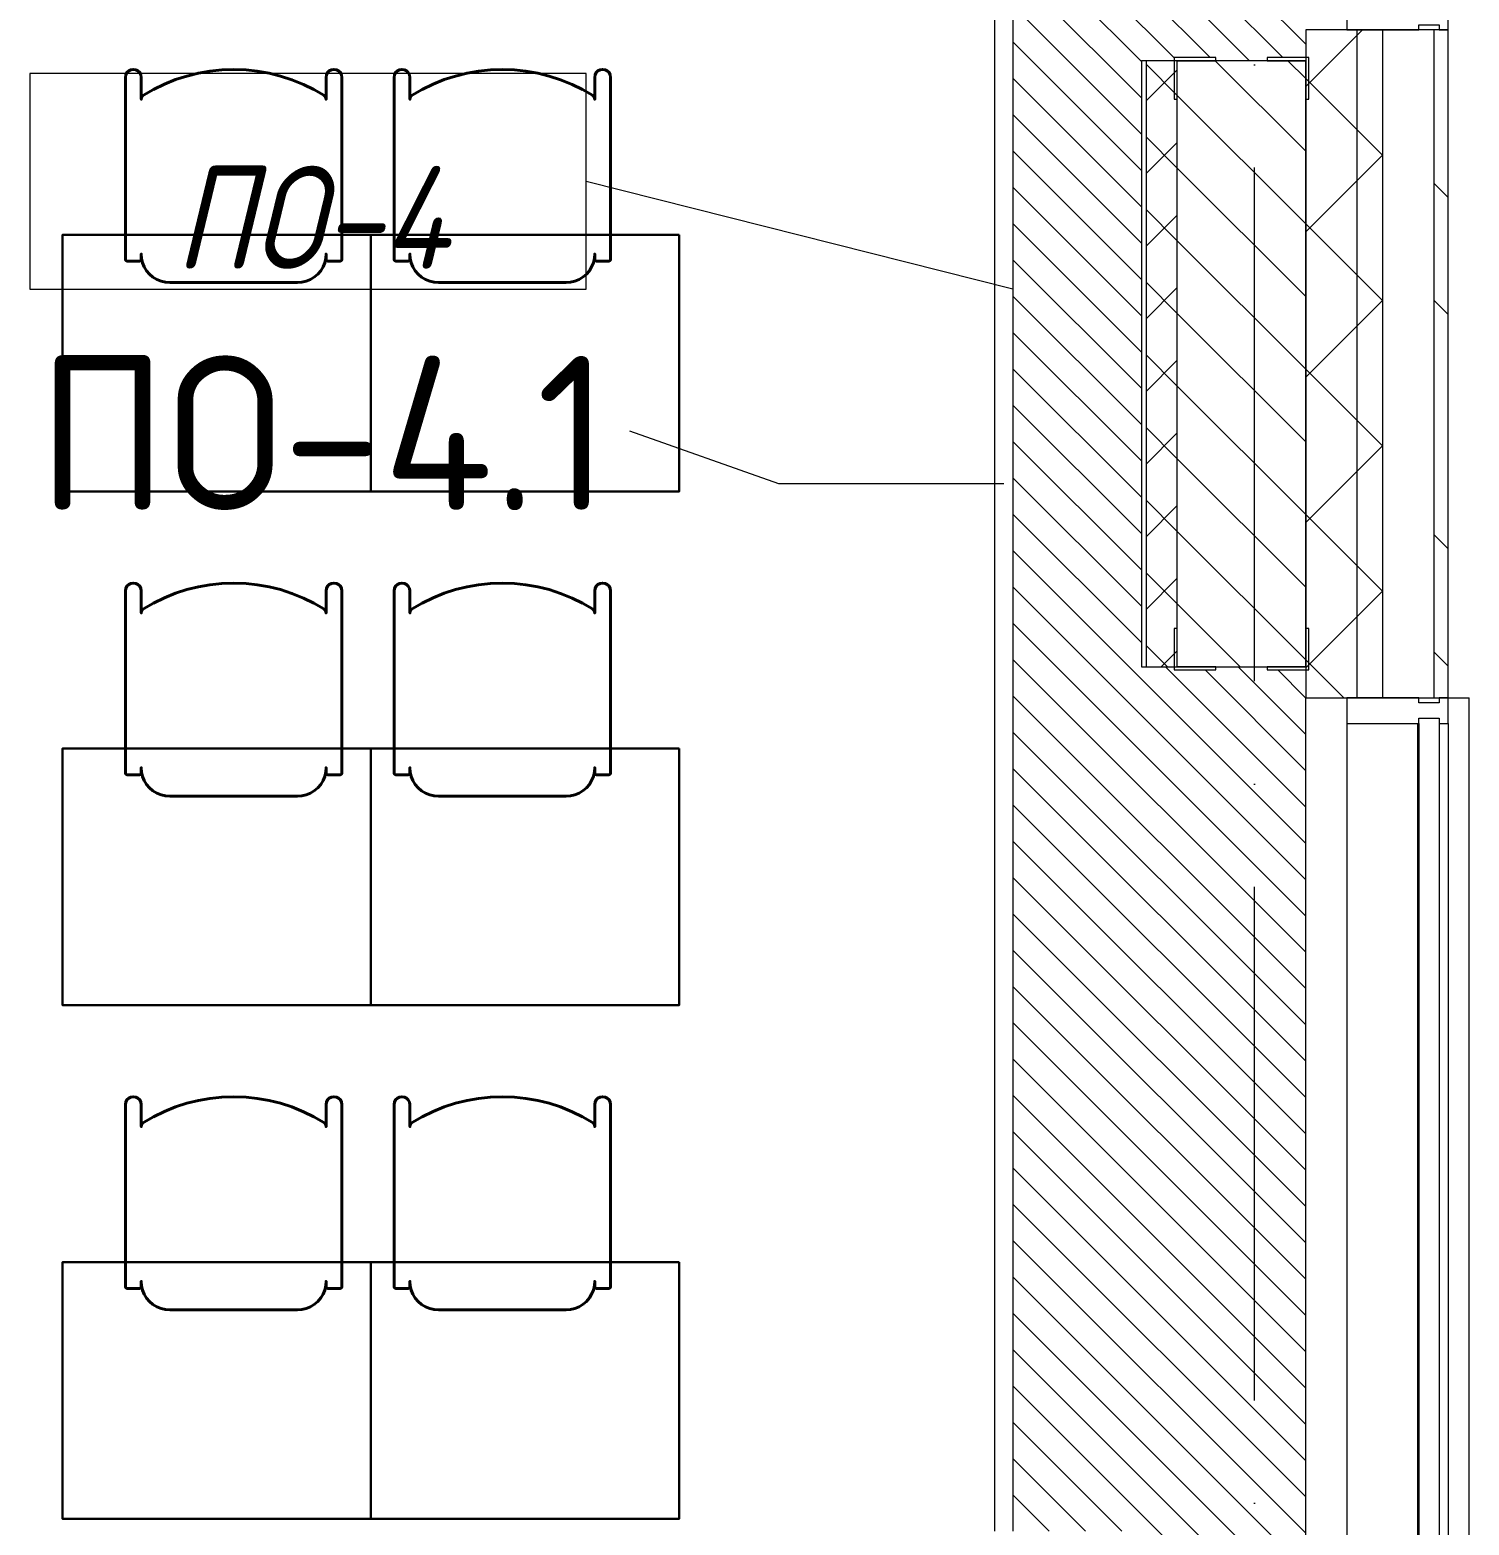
# Model space of a CAD drawing. Header units: millimetres. Extents: x -6467 to 105918, y -7090 to 92481.
# Drawn here: x 98766 to 101568, y 28870 to 31781 of the extents above; entities that cross this region are included whole.
import ezdxf

# ---------------------------------------------------------------- set-up
doc = ezdxf.new("R2010")
doc.units = ezdxf.units.MM
doc.linetypes.add('50_200_ШТРИХ_1Т_ш5_п1_п1_', pattern=[1400, 1000, -200, 0, -200])
for name, color, linetype, lineweight in [('A-FLOR', 7, 'Continuous', 9), ('A-FLOR-IDEN', 7, 'Continuous', 9), ('A-GLAZ', 7, 'Continuous', 5), ('A-GLAZ-CWMG', 7, 'Continuous', 9), ('A-GLAZ-CWMG-1', 7, 'Continuous', 20), ('A-WALL', 7, 'Continuous', 5), ('A-WALL-FNSH-1', 7, 'Continuous', 5), ('A-WALL-IDEN', 7, 'Continuous', 9), ('I-WALL', 7, 'Continuous', 5)]:
    doc.layers.add(name, color=color, linetype=linetype, lineweight=lineweight)
for name, color, linetype, lineweight, true_color in [('A-FLOR-PATT-1', 7, 'Continuous', 5, 0xd61c12), ('A-GENM-1', 7, 'Continuous', 9, 0xaaaaaa), ('A-GENM-2', 7, 'Continuous', 20, 0xaaaaaa), ('A-WALL-3', 7, 'Continuous', 5, 0x787878), ('мебель 2 этаж-1', 7, 'Continuous', 40, 0xaaaaaa), ('Оси-3', 7, '50_200_ШТРИХ_1Т_ш5_п1_п1_', 9, 0xaaaaaa), ('ТХ_функционал-2', 7, 'Continuous', 40, 0xaaaaaa), ('ТХ_функционал-9', 7, 'Continuous', 30, 0xaaaaaa)]:
    doc.layers.add(name, color=color, linetype=linetype, lineweight=lineweight, true_color=true_color)
doc.styles.add('GOST Common', font='GOST_Common.ttf', dxfattribs={"height": 300})
doc.styles.add('GOST Common_I', font='GOST_Common Italic.ttf', dxfattribs={"width": 0.9, "height": 200})
pattern_1 = [(45, (0, 0), (-141.42136, 141.42136), []), (135, (0, 0), (-141.42136, -141.42136), [])]

# ---------------------------------------------------------------- blocks, each defined once
blk = doc.blocks.new('Прямоугольный импост - Импост структурный с накладкой - 180мм-22437098-АИ_План этажа Радиаторы_2')
at = {"layer": 'A-GLAZ-CWMG-1'}
for p, q in [((-50, 0), (-50, 17)), ((-50, 17), (0, 17)), ((-40, 0), (-50, 0)), ((-40, -40), (-40, 0)), ((0, 0), (-10, 0)), ((-10, 0), (-10, -40)), ((0, 17), (0, 0)), ((-50, -180), (-50, -40)), ((-50, -40), (-40, -40)), ((-10, -40), (0, -40)), ((0, -40), (0, -180)), ((0, -180), (-50, -180))]:
    blk.add_line(p, q, dxfattribs=at)
blk = doc.blocks.new('Прямоугольный импост - Импост структурный с накладкой - 180мм-22437089-АИ_План этажа Радиаторы_2')
at = {"layer": 'A-GLAZ-CWMG'}
for p, q in [((47650, 55111), (46050, 55111)), ((47650, 54931), (46050, 54931)), ((47650, 54914), (46050, 54914))]:
    blk.add_line(p, q, dxfattribs=at)
blk = doc.blocks.new('Прямоугольный импост - Импост структурный с накладкой - 180мм-22437157-АИ_План этажа Радиаторы_2')
at = {"layer": 'A-GLAZ-CWMG-1'}
for p, q in [((0, 17), (-50, 17)), ((-50, 17), (-50, 0)), ((-50, 0), (-40, 0)), ((-40, 0), (-40, -40)), ((-10, -40), (-10, 0)), ((-10, 0), (0, 0)), ((0, 0), (0, 17)), ((-40, -40), (-50, -40)), ((-50, -40), (-50, -180)), ((0, -40), (-10, -40)), ((0, -180), (0, -40)), ((-50, -180), (0, -180))]:
    blk.add_line(p, q, dxfattribs=at)
blk = doc.blocks.new('Фахверк _газобетон торцы_425 - Фахверк _газобетон торцы_-25576903-АИ_План этажа Радиаторы_2')
at = {"layer": 'A-GENM-2'}
for p, q in [((89406, 11134.7), (89325, 11134.7)), ((89325, 11134.7), (89325, 11128.7)), ((89325, 11128.7), (89400, 11128.7)), ((89400, 11128.7), (89400, 11053.7)), ((89406, 11053.7), (89406, 11134.7)), ((89400, 11053.7), (89406, 11053.7)), ((89400, 10953.7), (89400, 10878.7)), ((89406, 10953.7), (89400, 10953.7)), ((89406, 10872.7), (89406, 10953.7)), ((89400, 10878.7), (89325, 10878.7)), ((89325, 10878.7), (89325, 10872.7)), ((89325, 10872.7), (89406, 10872.7))]:
    blk.add_line(p, q, dxfattribs=at)
blk = doc.blocks.new('Фахверк _газобетон торцы_426 - Фахверк _газобетон торцы_-25576929-АИ_План этажа Радиаторы_2')
at = {"layer": 'A-GENM-2'}
for p, q in [((89406, 11134.7), (89325, 11134.7)), ((89325, 11134.7), (89325, 11128.7)), ((89325, 11128.7), (89400, 11128.7)), ((89400, 11128.7), (89400, 11053.7)), ((89406, 11053.7), (89406, 11134.7)), ((89400, 11053.7), (89406, 11053.7)), ((89400, 10953.7), (89400, 10878.7)), ((89406, 10953.7), (89400, 10953.7)), ((89406, 10872.7), (89406, 10953.7)), ((89400, 10878.7), (89325, 10878.7)), ((89325, 10878.7), (89325, 10872.7)), ((89325, 10872.7), (89406, 10872.7))]:
    blk.add_line(p, q, dxfattribs=at)
blk = doc.blocks.new('Отлив_СКБ - Отлив витража-V389-АИ_План этажа Радиаторы_2')
at = {"layer": 'A-GLAZ'}
for p, q in [((0, 59), (0, 100)), ((1700, 100), (0, 100)), ((1700, 100), (1700, 59)), ((50, 2), (1650, 2)), ((1650, 0), (50, 0))]:
    blk.add_line(p, q, dxfattribs=at)
blk = doc.blocks.new('мебель 2 этаж-28800768-АИ_План этажа Радиаторы_2')
at = {"layer": 'ТХ_функционал-2', "flags": 128}
for points in [[(101215.8, 33403.9), (101215.8, 33049.1), (101216.6, 33047.1), (101218.6, 33046.3), (101243.7, 33046.3), (101245.7, 33047.1), (101246.5, 33049.1), (101246.5, 33060.2), (101247.2, 33051.4), (101249.2, 33042.9), (101252.5, 33035), (101257.1, 33027.4), (101262.8, 33020.8), (101269.4, 33015.1), (101277, 33010.5), (101285.1, 33007.1), (101293.6, 33005.1), (101302.3, 33004.4), (101550.7, 33004.4), (101559.4, 33005.1), (101567.9, 33007.1), (101575.8, 33010.4), (101584, 33015.3), (101590.1, 33020.8), (101595.9, 33027.5), (101600.4, 33034.8), (101603.7, 33042.7), (101605.9, 33051.8), (101606.5, 33060.2), (101606.5, 33049.1), (101607.3, 33047.1), (101609.3, 33046.3), (101634.4, 33046.3), (101636.4, 33047.1), (101637.2, 33049.1), (101637.2, 33403.9), (101636.4, 33408.7), (101634.3, 33413), (101630.8, 33416.4), (101626.6, 33418.6), (101621.8, 33419.3), (101617.2, 33418.6), (101612.7, 33416.3), (101609.4, 33413), (101607.2, 33408.6), (101606.5, 33403.9), (101606.5, 33360.9), (101605.9, 33364.3), (101604.5, 33366.9), (101602.1, 33369.1), (101582.5, 33380.4), (101562.5, 33390.2), (101539.8, 33399.3), (101517.9, 33406.5), (101495.3, 33412.1), (101472.5, 33416.1), (101450.5, 33418.4), (101426.5, 33419.3), (101403.2, 33418.5), (101380.4, 33416.1), (101357.8, 33412.1), (101335.4, 33406.5), (101313.2, 33399.4), (101291.7, 33390.7), (101270.7, 33380.5), (101250.9, 33369.1), (101248.6, 33367), (101247, 33364.2), (101246.5, 33361.2), (101246.5, 33403.9), (101245.7, 33408.7), (101243.6, 33413), (101240.2, 33416.4), (101235.9, 33418.5), (101231.1, 33419.3), (101226.4, 33418.6), (101222.1, 33416.4), (101218.8, 33413), (101216.5, 33408.6)], [(101738.8, 33403.9), (101738.8, 33049.1), (101739.6, 33047.1), (101741.6, 33046.3), (101766.7, 33046.3), (101768.7, 33047.1), (101769.5, 33049.1), (101769.5, 33060.2), (101770.2, 33051.4), (101772.2, 33042.9), (101775.5, 33035), (101780.1, 33027.4), (101785.8, 33020.8), (101792.4, 33015.1), (101800, 33010.5), (101808.1, 33007.1), (101816.6, 33005.1), (101825.3, 33004.4), (102073.7, 33004.4), (102082.4, 33005.1), (102090.9, 33007.1), (102098.8, 33010.4), (102107, 33015.3), (102113.1, 33020.8), (102118.9, 33027.5), (102123.4, 33034.8), (102126.7, 33042.7), (102128.9, 33051.8), (102129.5, 33060.2), (102129.5, 33049.1), (102130.3, 33047.1), (102132.3, 33046.3), (102157.4, 33046.3), (102159.4, 33047.1), (102160.2, 33049.1), (102160.2, 33403.9), (102159.4, 33408.7), (102157.3, 33413), (102153.8, 33416.4), (102149.6, 33418.6), (102144.8, 33419.3), (102140.2, 33418.6), (102135.7, 33416.3), (102132.4, 33413), (102130.2, 33408.6), (102129.5, 33403.9), (102129.5, 33360.9), (102128.9, 33364.3), (102127.5, 33366.9), (102125.1, 33369.1), (102105.5, 33380.4), (102085.5, 33390.2), (102062.8, 33399.3), (102040.9, 33406.5), (102018.3, 33412.1), (101995.5, 33416.1), (101973.5, 33418.4), (101949.5, 33419.3), (101926.2, 33418.5), (101903.4, 33416.1), (101880.8, 33412.1), (101858.4, 33406.5), (101836.2, 33399.4), (101814.7, 33390.7), (101793.7, 33380.5), (101773.9, 33369.1), (101771.6, 33367), (101770, 33364.2), (101769.5, 33361.2), (101769.5, 33403.9), (101768.7, 33408.7), (101766.5, 33413), (101763.2, 33416.4), (101758.9, 33418.5), (101754.1, 33419.3), (101749.4, 33418.6), (101745.1, 33416.4), (101741.8, 33413), (101739.5, 33408.6)], [(101215.8, 32403.9), (101215.8, 32049.1), (101216.6, 32047.1), (101218.6, 32046.3), (101243.7, 32046.3), (101245.7, 32047.1), (101246.5, 32049.1), (101246.5, 32060.2), (101247.2, 32051.4), (101249.2, 32042.9), (101252.5, 32035), (101257.1, 32027.4), (101262.8, 32020.8), (101269.4, 32015.1), (101277, 32010.5), (101285.1, 32007.1), (101293.6, 32005.1), (101302.3, 32004.4), (101550.7, 32004.4), (101559.4, 32005.1), (101567.9, 32007.1), (101575.8, 32010.4), (101584, 32015.3), (101590.1, 32020.8), (101595.9, 32027.5), (101600.4, 32034.8), (101603.7, 32042.7), (101605.9, 32051.8), (101606.5, 32060.2), (101606.5, 32049.1), (101607.3, 32047.1), (101609.3, 32046.3), (101634.4, 32046.3), (101636.4, 32047.1), (101637.2, 32049.1), (101637.2, 32403.9), (101636.4, 32408.7), (101634.3, 32413), (101630.8, 32416.4), (101626.6, 32418.6), (101621.8, 32419.3), (101617.2, 32418.6), (101612.7, 32416.3), (101609.4, 32413), (101607.2, 32408.6), (101606.5, 32403.9), (101606.5, 32360.9), (101605.9, 32364.3), (101604.5, 32366.9), (101602.1, 32369.1), (101582.5, 32380.4), (101562.5, 32390.2), (101539.8, 32399.3), (101517.9, 32406.5), (101495.3, 32412.1), (101472.5, 32416.1), (101450.5, 32418.4), (101426.5, 32419.3), (101403.2, 32418.5), (101380.4, 32416.1), (101357.8, 32412.1), (101335.4, 32406.6), (101313.2, 32399.4), (101291.7, 32390.7), (101270.7, 32380.5), (101250.9, 32369.1), (101248.6, 32367.1), (101247, 32364.2), (101246.5, 32361.2), (101246.5, 32403.9), (101245.7, 32408.7), (101243.6, 32413), (101240.2, 32416.4), (101235.9, 32418.5), (101231.1, 32419.3), (101226.4, 32418.6), (101222.1, 32416.4), (101218.8, 32413), (101216.5, 32408.6)], [(101738.8, 32403.9), (101738.8, 32049.1), (101739.6, 32047.1), (101741.6, 32046.3), (101766.7, 32046.3), (101768.7, 32047.1), (101769.5, 32049.1), (101769.5, 32060.2), (101770.2, 32051.4), (101772.2, 32042.9), (101775.5, 32035), (101780.1, 32027.4), (101785.8, 32020.8), (101792.4, 32015.1), (101800, 32010.5), (101808.1, 32007.1), (101816.6, 32005.1), (101825.3, 32004.4), (102073.7, 32004.4), (102082.4, 32005.1), (102090.9, 32007.1), (102098.8, 32010.4), (102107, 32015.3), (102113.1, 32020.8), (102118.9, 32027.5), (102123.4, 32034.8), (102126.7, 32042.7), (102128.9, 32051.8), (102129.5, 32060.2), (102129.5, 32049.1), (102130.3, 32047.1), (102132.3, 32046.3), (102157.4, 32046.3), (102159.4, 32047.1), (102160.2, 32049.1), (102160.2, 32403.9), (102159.4, 32408.7), (102157.3, 32413), (102153.8, 32416.4), (102149.6, 32418.6), (102144.8, 32419.3), (102140.2, 32418.6), (102135.7, 32416.3), (102132.4, 32413), (102130.2, 32408.6), (102129.5, 32403.9), (102129.5, 32360.9), (102128.9, 32364.3), (102127.5, 32366.9), (102125.1, 32369.1), (102105.5, 32380.4), (102085.5, 32390.2), (102062.8, 32399.3), (102040.9, 32406.5), (102018.3, 32412.1), (101995.5, 32416.1), (101973.5, 32418.4), (101949.5, 32419.3), (101926.2, 32418.5), (101903.4, 32416.1), (101880.8, 32412.1), (101858.4, 32406.6), (101836.2, 32399.4), (101814.7, 32390.7), (101793.7, 32380.5), (101773.9, 32369.1), (101771.6, 32367.1), (101770, 32364.2), (101769.5, 32361.2), (101769.5, 32403.9), (101768.7, 32408.7), (101766.5, 32413), (101763.2, 32416.4), (101758.9, 32418.5), (101754.1, 32419.3), (101749.4, 32418.6), (101745.1, 32416.4), (101741.8, 32413), (101739.5, 32408.6)], [(101215.8, 31404), (101215.8, 31049.1), (101216.6, 31047.1), (101218.6, 31046.3), (101243.7, 31046.3), (101245.7, 31047.1), (101246.5, 31049.1), (101246.5, 31060.2), (101247.2, 31051.4), (101249.2, 31043), (101252.5, 31035), (101257.1, 31027.4), (101262.8, 31020.8), (101269.4, 31015.1), (101277, 31010.5), (101285.1, 31007.1), (101293.6, 31005.1), (101302.3, 31004.4), (101550.7, 31004.4), (101559.4, 31005.1), (101567.9, 31007.1), (101575.8, 31010.4), (101584, 31015.3), (101590.1, 31020.8), (101595.9, 31027.5), (101600.4, 31034.8), (101603.7, 31042.7), (101605.9, 31051.8), (101606.5, 31060.2), (101606.5, 31049.1), (101607.3, 31047.1), (101609.3, 31046.3), (101634.4, 31046.3), (101636.4, 31047.1), (101637.2, 31049.1), (101637.2, 31404), (101636.4, 31408.7), (101634.3, 31413), (101630.8, 31416.4), (101626.6, 31418.6), (101621.8, 31419.3), (101617.2, 31418.6), (101612.7, 31416.3), (101609.4, 31413), (101607.2, 31408.6), (101606.5, 31404), (101606.5, 31361), (101605.9, 31364.3), (101604.5, 31366.9), (101602.1, 31369.1), (101582.5, 31380.4), (101562.5, 31390.2), (101539.8, 31399.4), (101517.9, 31406.5), (101495.3, 31412.1), (101472.5, 31416.1), (101450.5, 31418.4), (101426.5, 31419.3), (101403.2, 31418.5), (101380.4, 31416.1), (101357.8, 31412.1), (101335.4, 31406.6), (101313.2, 31399.4), (101291.7, 31390.7), (101270.7, 31380.5), (101250.9, 31369.1), (101248.6, 31367.1), (101247, 31364.2), (101246.5, 31361.2), (101246.5, 31404), (101245.7, 31408.7), (101243.6, 31413), (101240.2, 31416.4), (101235.9, 31418.5), (101231.1, 31419.3), (101226.4, 31418.6), (101222.1, 31416.4), (101218.8, 31413), (101216.5, 31408.6)], [(101738.8, 31404), (101738.8, 31049.1), (101739.6, 31047.1), (101741.6, 31046.3), (101766.7, 31046.3), (101768.7, 31047.1), (101769.5, 31049.1), (101769.5, 31060.2), (101770.2, 31051.4), (101772.2, 31043), (101775.5, 31035), (101780.1, 31027.4), (101785.8, 31020.8), (101792.4, 31015.1), (101800, 31010.5), (101808.1, 31007.1), (101816.6, 31005.1), (101825.3, 31004.4), (102073.7, 31004.4), (102082.4, 31005.1), (102090.9, 31007.1), (102098.8, 31010.4), (102107, 31015.3), (102113.1, 31020.8), (102118.9, 31027.5), (102123.4, 31034.8), (102126.7, 31042.7), (102128.9, 31051.8), (102129.5, 31060.2), (102129.5, 31049.1), (102130.3, 31047.1), (102132.3, 31046.3), (102157.4, 31046.3), (102159.4, 31047.1), (102160.2, 31049.1), (102160.2, 31404), (102159.4, 31408.7), (102157.3, 31413), (102153.8, 31416.4), (102149.6, 31418.6), (102144.8, 31419.3), (102140.2, 31418.6), (102135.7, 31416.3), (102132.4, 31413), (102130.2, 31408.6), (102129.5, 31404), (102129.5, 31361), (102128.9, 31364.3), (102127.5, 31366.9), (102125.1, 31369.1), (102105.5, 31380.4), (102085.5, 31390.2), (102062.8, 31399.4), (102040.9, 31406.5), (102018.3, 31412.1), (101995.5, 31416.1), (101973.5, 31418.4), (101949.5, 31419.3), (101926.2, 31418.5), (101903.4, 31416.1), (101880.8, 31412.1), (101858.4, 31406.6), (101836.2, 31399.4), (101814.7, 31390.7), (101793.7, 31380.5), (101773.9, 31369.1), (101771.6, 31367.1), (101770, 31364.2), (101769.5, 31361.2), (101769.5, 31404), (101768.7, 31408.7), (101766.5, 31413), (101763.2, 31416.4), (101758.9, 31418.5), (101754.1, 31419.3), (101749.4, 31418.6), (101745.1, 31416.4), (101741.8, 31413), (101739.5, 31408.6)]]:
    blk.add_lwpolyline(points, close=True, dxfattribs=at)
at = {"layer": 'ТХ_функционал-9', "flags": 128}
for points in [[(102293.5, 33097.3), (102293.5, 32597.3), (101693.5, 32597.3), (101693.5, 33097.3), (101093.5, 33097.3), (101093.5, 32597.3), (101693.5, 32597.3), (101693.5, 33097.3)], [(102293.5, 32097.3), (102293.5, 31597.3), (101693.5, 31597.3), (101693.5, 32097.3), (101093.5, 32097.3), (101093.5, 31597.3), (101693.5, 31597.3), (101693.5, 32097.3)], [(102293.5, 31097.3), (102293.5, 30597.3), (101693.5, 30597.3), (101693.5, 31097.3), (101093.5, 31097.3), (101093.5, 30597.3), (101693.5, 30597.3), (101693.5, 31097.3)]]:
    blk.add_lwpolyline(points, close=True, dxfattribs=at)
blk = doc.blocks.new('AAR_СКБ_Марка_Перекрытия_1 мм - Марка пола-27961726-АИ_План этажа Радиаторы_2')
at = {"layer": 'A-FLOR-IDEN'}
for p, q in [((2.723, 2.101), (-2.69, 2.101)), ((-2.69, 2.101), (-2.69, 0)), ((2.723, 0), (2.723, 2.101)), ((-2.69, 0), (2.723, 0))]:
    blk.add_line(p, q, dxfattribs=at)

msp = doc.modelspace()

# ---------------------------------------------------------------- hatches: boundary and pattern name
at = {"layer": 'A-FLOR-PATT-1'}
h = msp.add_hatch(dxfattribs=at)
h.set_pattern_fill('FP_303', color=256, style=0, pattern_type=2)
h.set_pattern_definition([(315, (100965, 31331.04), (35.3553, 35.3553), [])])
h.paths.add_polyline_path([(101175, 28721), (101175, 28727), (101250, 28727), (101248.9, 30535), (101175, 30535), (101175, 30541), (101075, 30541), (101075, 30535), (100994, 30535), (100994, 30541), (100930, 30541), (100930, 31721), (100994, 31721), (100994, 31727), (101075, 31727), (101075, 31721), (101175, 31721), (101175, 31727), (101250, 31727), (101250, 33535), (101175, 33535), (101175, 33541), (101075, 33541), (101075, 33535), (100994, 33535), (100994, 33541), (100930, 33541), (100930, 33831), (100680, 33831), (100680, 28858.3), (100930, 28858.3), (100930, 28721), (100994, 28721), (100994, 28727), (101075, 28727), (101075, 28721)])
at = {"layer": 'A-WALL'}
h = msp.add_hatch(dxfattribs=at)
h.set_pattern_fill('FP_125', color=256, style=0, pattern_type=2)
h.set_pattern_definition(pattern_1)
h.paths.add_polyline_path([(101350, -2019), (101350, -1129), (101250, -1129), (101250, -2019)])
h.paths.add_polyline_path([(101350, 571), (101350, 1766), (101250, 1766), (101250, 571)])
h.paths.add_polyline_path([(101250, 3466), (101350, 3466), (101350, 4766), (101250, 4766), (101250, 3911.6)])
h.paths.add_polyline_path([(101350, 6466), (101350, 7781), (101250, 7781), (101250, 6466)])
h.paths.add_polyline_path([(101250, 9481), (101350, 9481), (101350, 10781), (101250, 10781), (101250, 9543)])
h.paths.add_polyline_path([(101350, 12481), (101350, 13781), (101250, 13781), (101250, 12481)])
h.paths.add_polyline_path([(101350, 15481), (101350, 16781), (101250, 16781), (101250, 15481)])
h.paths.add_polyline_path([(101250, 18481), (101350, 18481), (101350, 19781), (101250, 19781), (101250, 18694.1)])
h.paths.add_polyline_path([(101350, 21481), (101350, 22781), (101250, 22781), (101250, 21481)])
h.paths.add_polyline_path([(101350, 24481), (101350, 25781), (101250, 25781), (101250, 24481)])
h.paths.add_polyline_path([(101350, 27481), (101350, 28781), (101250, 28781), (101250, 27481)])
h.paths.add_polyline_path([(101350, 30481), (101350, 31781), (101250, 31781), (101250, 30481)])
h.paths.add_polyline_path([(101250, 33481), (101350, 33481), (101350, 34781), (101250, 34781), (101250, 34081)])
h.paths.add_polyline_path([(101250, 36481), (101350, 36481), (101350, 37881), (101250, 37881), (101250, 36996.3)])
h.paths.add_polyline_path([(101350, 39581), (101350, 40671), (101250, 40671), (101250, 39581)])
h.paths.add_polyline_path([(101350, 42371), (101350, 43781), (101250, 43781), (101250, 42371)])
h.paths.add_polyline_path([(101350, 45481), (101350, 47071), (101250, 47071), (101250, 45481)])
h = msp.add_hatch(dxfattribs=at)
h.set_pattern_fill('FP_125', color=256, style=0, pattern_type=2)
h.set_pattern_definition(pattern_1)
h.paths.add_polyline_path([(101350, -2069), (101400, -2069), (101400, -1129), (101350, -1129), (101350, -2019)])
h.paths.add_polyline_path([(101400, 571), (101400, 1766), (101350, 1766), (101350, 571)])
h.paths.add_polyline_path([(101400, 3466), (101400, 4766), (101350, 4766), (101350, 3466)])
h.paths.add_polyline_path([(101350, 6466), (101400, 6466), (101400, 7781), (101350, 7781), (101350, 6727.3)])
h.paths.add_polyline_path([(101350, 9481), (101400, 9481), (101400, 10781), (101350, 10781), (101350, 9543)])
h.paths.add_polyline_path([(101400, 12481), (101400, 13781), (101350, 13781), (101350, 12481)])
h.paths.add_polyline_path([(101400, 15481), (101400, 16781), (101350, 16781), (101350, 15481)])
h.paths.add_polyline_path([(101350, 18481), (101400, 18481), (101400, 19781), (101350, 19781), (101350, 18694.1)])
h.paths.add_polyline_path([(101350, 21481), (101400, 21481), (101400, 22781), (101350, 22781), (101350, 21509.8)])
h.paths.add_polyline_path([(101400, 24481), (101400, 25781), (101350, 25781), (101350, 24481)])
h.paths.add_polyline_path([(101350, 27481), (101400, 27481), (101400, 28781), (101350, 28781), (101350, 27845.2)])
h.paths.add_polyline_path([(101350, 30481), (101400, 30481), (101400, 31781), (101350, 31781), (101350, 30660.9)])
h.paths.add_polyline_path([(101400, 33481), (101400, 34781), (101350, 34781), (101350, 33481)])
h.paths.add_polyline_path([(101400, 36481), (101400, 37881), (101350, 37881), (101350, 36481)])
h.paths.add_polyline_path([(101400, 39581), (101400, 40671), (101350, 40671), (101350, 39581)])
h.paths.add_polyline_path([(101400, 42371), (101400, 43781), (101350, 43781), (101350, 42371)])
h.paths.add_polyline_path([(101350, 45481), (101400, 45481), (101400, 47071), (101350, 47071), (101350, 46147.4)])
at = {"layer": 'A-WALL-3'}
h = msp.add_hatch(dxfattribs=at)
h.set_pattern_fill('FP_124', color=256, style=0, pattern_type=2)
h.set_pattern_definition([(135, (0, 0), (-342.1478, -342.1478), []), (135, (228.1, 0), (-342.1478, -342.1478), [])])
h.paths.add_polyline_path([(101500, -2196), (101527, -2196), (101527, -1129), (101500, -1129), (101500, -2169)])
h.paths.add_polyline_path([(101527, 571), (101527, 1766), (101500, 1766), (101500, 571)])
h.paths.add_polyline_path([(101500, 3466), (101527, 3466), (101527, 4766), (101500, 4766), (101500, 3911.6)])
h.paths.add_polyline_path([(101527, 6466), (101527, 7781), (101500, 7781), (101500, 6466)])
h.paths.add_polyline_path([(101500, 9481), (101527, 9481), (101527, 10781), (101500, 10781), (101500, 9543)])
h.paths.add_polyline_path([(101527, 12481), (101527, 13781), (101500, 13781), (101500, 12481)])
h.paths.add_polyline_path([(101527, 15481), (101527, 16781), (101500, 16781), (101500, 15481)])
h.paths.add_polyline_path([(101527, 18481), (101527, 19781), (101500, 19781), (101500, 18481)])
h.paths.add_polyline_path([(101527, 21481), (101527, 22781), (101500, 22781), (101500, 21481)])
h.paths.add_polyline_path([(101527, 24481), (101527, 25781), (101500, 25781), (101500, 24481)])
h.paths.add_polyline_path([(101527, 27481), (101527, 28781), (101500, 28781), (101500, 27481)])
h.paths.add_polyline_path([(101527, 30481), (101527, 31781), (101500, 31781), (101500, 30481)])
h.paths.add_polyline_path([(101500, 33481), (101527, 33481), (101527, 34781), (101500, 34781), (101500, 34180.6)])
h.paths.add_polyline_path([(101527, 36481), (101527, 37881), (101500, 37881), (101500, 36481)])
h.paths.add_polyline_path([(101527, 39581), (101527, 40671), (101500, 40671), (101500, 39581)])
h.paths.add_polyline_path([(101527, 42371), (101527, 43781), (101500, 43781), (101500, 42371)])
h.paths.add_polyline_path([(101527, 45481), (101527, 47071), (101500, 47071), (101500, 45481)])
h = msp.add_hatch(dxfattribs=at)
h.set_pattern_fill('FP_52', color=256, style=0, pattern_type=2)
h.set_pattern_definition([(45, (0, 0), (-70.71068, 70.71068), []), (135, (0, 0), (-70.71068, -70.71068), [])])
h.paths.add_polyline_path([(101000, 28581), (101000, 28721), (100940, 28721), (100940, 28581)])
h.paths.add_polyline_path([(100940, 30541), (101000, 30541), (101000, 31721), (100940, 31721), (100940, 30660.9)])
h.paths.add_polyline_path([(101000, 33541), (101000, 33856), (100940, 33856), (100940, 33541)])
h.paths.add_polyline_path([(101000, 33891), (101000, 34081), (100940, 34081), (100940, 33891)])
at = {"layer": 'I-WALL'}
h = msp.add_hatch(dxfattribs=at)
h.set_pattern_fill('FP_2', color=256, style=0, pattern_type=2)
h.set_pattern_definition([(135, (0, 0), (-70.71068, -70.71068), [])])
h.paths.add_polyline_path([(101000, 16581), (101250, 16582.3), (101250, 16721), (101000, 16721), (101000, 16582.3)])
h.paths.add_polyline_path([(101250, 18541), (101250, 19081), (101000, 19081), (101000, 18541), (101242.6, 18541)])
h.paths.add_polyline_path([(101242.6, 19581), (101250, 19581), (101250, 19721), (101000, 19721), (101000, 19581), (101220.3, 19581)])
h.paths.add_polyline_path([(101000, 21541), (101250, 21541), (101250, 22721), (101000, 22721), (101000, 22213.8)])
h.paths.add_polyline_path([(101000, 24541), (101250, 24541), (101250, 24890), (101000, 24890), (101000, 24865)])
h.paths.add_polyline_path([(101000, 24925), (101250, 24925), (101250, 25081), (101000, 25081), (101000, 25029.5)])
h.paths.add_polyline_path([(101000, 25581), (101250, 25581), (101250, 25721), (101000, 25721)])
h.paths.add_polyline_path([(101250, 27541), (101250, 28081), (101000, 28081), (101000, 27541), (101242.6, 27541)])
h.paths.add_polyline_path([(101195.3, 28581), (101250, 28581), (101250, 28721), (101000, 28721), (101000, 28581)])
h.paths.add_polyline_path([(101242.6, 30541), (101250, 30541), (101250, 31721), (101000, 31721), (101000, 30541)])
h.paths.add_polyline_path([(101000, 33541), (101250, 33541), (101250, 34081), (101000, 34081), (101000, 33828.6)])
h.paths.add_polyline_path([(101195.3, 34581), (101250, 34581), (101250, 34721), (101000, 34721), (101000, 34581), (101185.2, 34581)])
h.paths.add_polyline_path([(101000, 36541), (101250, 36541), (101250, 37081), (101000, 37081), (101000, 36996.3)])
h.paths.add_polyline_path([(101029.9, 37581), (101250, 37581), (101250, 37722.1), (101000, 37722.1), (101000, 37581)])
h.paths.add_polyline_path([(101242.6, 37757.1), (101250, 37757.1), (101250, 37821), (101000, 37821), (101000, 37757.1)])
h.paths.add_polyline_path([(101000, 39641), (101250, 39641), (101250, 40612.8), (101000, 40612.8), (101000, 39812)])
h.paths.add_polyline_path([(101153.3, 42931), (101250, 42931), (101250, 43721), (101000, 43721), (101000, 42931)])
h.paths.add_polyline_path([(101250, 45541), (101250, 46281), (101000, 46281), (101000, 45541)])

# ---------------------------------------------------------------- linework, layer by layer
at = {"layer": 'A-FLOR'}
for p, q in [((100680, 33831), (100680, 28858.3)), ((101250, 28781), (101250, 30481))]:
    msp.add_line(p, q, dxfattribs=at)
at = {"layer": 'A-FLOR-IDEN'}
msp.add_line((100680, 31276), (99849, 31486.2), dxfattribs=at)
at = {"layer": 'A-WALL'}
for p, q in [((100645, 28858.3), (100645, 33646)), ((101350, 30481), (101350, 31781)), ((101400, 30481), (101400, 31781)), ((101500, 30481), (101500, 31781)), ((100940, 30541), (100940, 31721)), ((101250, 31721), (100940, 31721)), ((101000, 30541), (101000, 31721)), ((101250, 30541), (101250, 31721)), ((100940, 30541), (101250, 30541))]:
    msp.add_line(p, q, dxfattribs=at)
at = {"layer": 'A-WALL-FNSH-1'}
for p, q in [((101250, 31781), (101250, 30481)), ((101527, 31781), (101250, 31781)), ((101527, 30481), (101527, 31781)), ((100930, 31721), (100930, 30541)), ((100940, 31721), (100930, 31721)), ((100930, 30541), (100940, 30541)), ((101250, 30481), (101527, 30481))]:
    msp.add_line(p, q, dxfattribs=at)
at = {"layer": 'A-WALL-IDEN'}
for p, q in [((100224.5, 30897.6), (99934.3, 30999.7)), ((100662.5, 30897.6), (100224.5, 30897.6))]:
    msp.add_line(p, q, dxfattribs=at)
at = {"layer": 'Оси-3'}
msp.add_line((101150, -5889.7), (101150, 91281), dxfattribs=at)

# ---------------------------------------------------------------- block references
at = {"layer": 'A-FLOR-IDEN', "xscale": 199.9999999999999, "yscale": 199.9999999999999, "zscale": 199.9999999999999}
msp.add_blockref('AAR_СКБ_Марка_Перекрытия_1 мм - Марка пола-27961726-АИ_План этажа Радиаторы_2', (99304.3, 31276), dxfattribs=at)
at = {"layer": 'A-GENM-1'}
for name, p, rotation in [('Фахверк _газобетон торцы_426 - Фахверк _газобетон торцы_-25576929-АИ_План этажа Радиаторы_2', (112128.7, -57679), 90.00000000000006), ('Фахверк _газобетон торцы_425 - Фахверк _газобетон торцы_-25576903-АИ_План этажа Радиаторы_2', (90121.3, 119941), 270.0000000000004)]:
    msp.add_blockref(name, p, dxfattribs=dict(at, rotation=rotation))
at = {"layer": 'A-GLAZ', "rotation": 269.9999999999995}
msp.add_blockref('Отлив_СКБ - Отлив витража-V389-АИ_План этажа Радиаторы_2', (101468, 30481), dxfattribs=at)
at = {"layer": 'A-GLAZ-CWMG'}
for name, p, rotation in [('Прямоугольный импост - Импост структурный с накладкой - 180мм-22437157-АИ_План этажа Радиаторы_2', (101510, 31781), 269.9999999999984), ('Прямоугольный импост - Импост структурный с накладкой - 180мм-22437089-АИ_План этажа Радиаторы_2', (156441, -17219), 90)]:
    msp.add_blockref(name, p, dxfattribs=dict(at, rotation=rotation))
at = {"layer": 'A-GLAZ-CWMG', "extrusion": (0, 0, -1), "rotation": 90.00000000000169}
msp.add_blockref('Прямоугольный импост - Импост структурный с накладкой - 180мм-22437098-АИ_План этажа Радиаторы_2', (-101510, 30481), dxfattribs=at)
at = {"layer": 'мебель 2 этаж-1'}
msp.add_blockref('мебель 2 этаж-28800768-АИ_План этажа Радиаторы_2', (-2263.5, -1715.2), dxfattribs=at)

# ---------------------------------------------------------------- texts
at = {"layer": 'A-FLOR-IDEN', "insert": (99314.5, 31415.8), "char_height": 200, "width": 572.4, "attachment_point": 5, "line_spacing_factor": 1.022766, "style": 'GOST Common_I'}
msp.add_mtext('\\pt180,360,540,720,900,1080,1260,1440,1620,1800,1980,2160,2340,2520,2700,2880,3060,3240,3420,3600,3780,3960,4140,4320,4500,4680,4860,5040,5220,5400,5580,5760;ПО-4', dxfattribs=at)
at = {"layer": 'A-WALL-IDEN', "insert": (99338.3, 31146.2), "char_height": 300, "width": 1178, "attachment_point": 2, "line_spacing_factor": 1.022766, "style": 'GOST Common'}
msp.add_mtext('\\pt80.001,159.999,240,320.001,399.999,480,560.001,639.999,720,800.001,879.999,960,1040.001,1119.999,1200,1280.001,1359.999,1440,1520.001,1599.999,1680,1760.001,1839.999,1920,2000.001,2079.999,2160,2240.001,2319.999,2400,2480.001,2559.999;ПО-4.1', dxfattribs=at)

doc.saveas('drawing.dxf')
